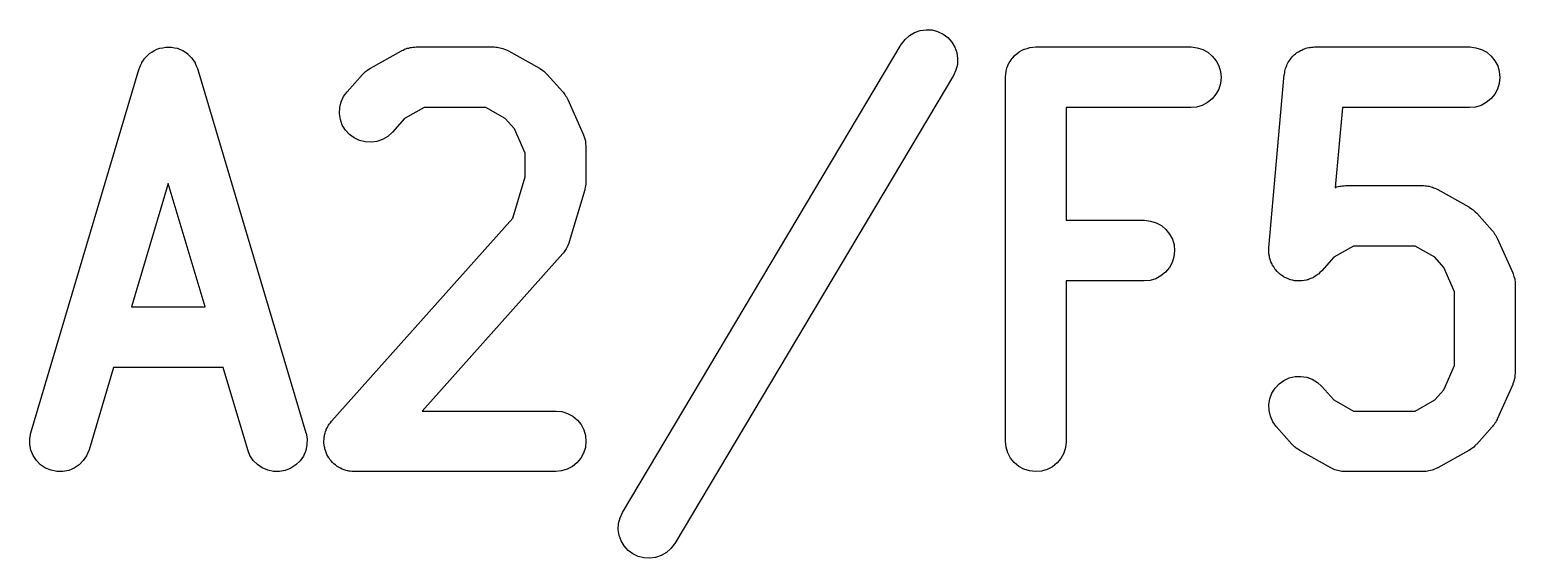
# Model space of a CAD drawing. Header units: millimetres. Extents: x 17 to 402, y -127 to -24.
# Drawn here: x 30.968 to 34.028, y -44.074 to -42.985 of the extents above; entities that cross this region are included whole.
import ezdxf

# ---------------------------------------------------------------- set-up
doc = ezdxf.new("R2010")
doc.units = ezdxf.units.MM
doc.header["$LTSCALE"] = 25.4
doc.layers.add('BLACK', color=7, linetype='CONTINUOUS')

msp = doc.modelspace()

# ---------------------------------------------------------------- linework, layer by layer
at = {"layer": 'BLACK', "linetype": 'Continuous'}
for p, q in [((32.7807, -42.9969), (32.7911, -42.9905)), ((32.7911, -42.9905), (32.8026, -42.9867)), ((32.8026, -42.9867), (32.8148, -42.9849)), ((32.8148, -42.9849), (32.827, -42.9854)), ((32.827, -42.9854), (32.8386, -42.9885)), ((32.8386, -42.9885), (32.8498, -42.9938)), ((31.2367, -43.023), (31.2423, -43.022)), ((31.2423, -43.022), (31.2481, -43.0207)), ((31.2481, -43.0207), (31.2484, -43.0207)), ((31.2484, -43.0207), (31.2486, -43.0207)), ((31.2486, -43.0207), (31.2544, -43.0207)), ((31.2544, -43.0207), (31.2603, -43.0207)), ((31.2603, -43.0207), (31.2605, -43.021)), ((31.2605, -43.021), (31.2608, -43.021)), ((31.2608, -43.021), (31.2666, -43.022)), ((31.2666, -43.022), (31.2722, -43.0233)), ((31.7492, -43.0228), (31.7523, -43.0218)), ((31.7523, -43.0218), (31.7551, -43.0215)), ((31.7551, -43.0215), (31.7579, -43.021)), ((31.7579, -43.021), (31.7612, -43.0207)), ((31.7612, -43.0207), (31.7645, -43.0205)), ((31.7645, -43.0205), (31.924, -43.0205)), ((31.924, -43.0205), (31.925, -43.0205)), ((31.925, -43.0205), (31.9283, -43.021)), ((31.9283, -43.021), (31.9316, -43.021)), ((31.9316, -43.021), (31.9341, -43.0215)), ((31.9341, -43.0215), (31.9369, -43.022)), ((31.9369, -43.022), (31.9402, -43.0228)), ((32.1894, -43.9796), (32.7637, -43.0154)), ((32.7637, -43.0154), (32.7642, -43.0146)), ((32.7642, -43.0146), (32.7716, -43.005)), ((32.7716, -43.005), (32.7807, -42.9969)), ((32.8498, -42.9938), (32.8595, -43.0012)), ((32.8595, -43.0012), (32.8676, -43.0103)), ((32.8676, -43.0103), (32.874, -43.0207)), ((32.874, -43.0207), (32.878, -43.0322)), ((33.023, -43.0235), (33.0286, -43.0218)), ((33.0286, -43.0218), (33.0289, -43.0218)), ((33.0289, -43.0218), (33.0347, -43.021)), ((33.0289, -43.0218), (33.0289, -43.0218)), ((33.0347, -43.021), (33.0408, -43.0205)), ((33.0408, -43.0205), (33.3599, -43.0205)), ((33.3599, -43.0205), (33.3606, -43.0205)), ((33.3606, -43.0205), (33.3728, -43.022)), ((33.3728, -43.022), (33.3845, -43.0256)), ((33.5968, -43.0233), (33.5999, -43.0225)), ((33.5999, -43.0225), (33.6029, -43.0218)), ((33.6029, -43.0218), (33.606, -43.0215)), ((33.606, -43.0215), (33.6088, -43.0207)), ((33.6088, -43.0207), (33.6118, -43.0207)), ((33.6118, -43.0207), (33.6151, -43.0205)), ((33.6151, -43.0205), (33.9341, -43.0205)), ((33.9341, -43.0205), (33.9349, -43.0205)), ((33.9349, -43.0205), (33.9471, -43.022)), ((33.9471, -43.022), (33.9588, -43.0256)), ((31.1968, -43.0586), (31.1991, -43.0533)), ((31.1991, -43.0533), (31.1993, -43.053)), ((31.1993, -43.0527), (31.2029, -43.0479)), ((31.1993, -43.053), (31.1993, -43.0527)), ((31.2029, -43.0479), (31.2059, -43.0431)), ((31.2059, -43.0431), (31.2062, -43.0428)), ((31.2062, -43.0428), (31.2064, -43.0426)), ((31.2064, -43.0426), (31.2105, -43.0385)), ((31.2105, -43.0385), (31.2148, -43.0345)), ((31.2148, -43.0345), (31.2151, -43.0342)), ((31.2148, -43.0345), (31.2148, -43.0345)), ((31.2151, -43.0342), (31.2199, -43.0312)), ((31.2199, -43.0312), (31.225, -43.0279)), ((31.225, -43.0279), (31.2252, -43.0276)), ((31.2252, -43.0276), (31.2306, -43.0253)), ((31.2252, -43.0276), (31.2252, -43.0276)), ((31.2306, -43.0253), (31.2362, -43.023)), ((31.2362, -43.023), (31.2364, -43.023)), ((31.2364, -43.023), (31.2367, -43.023)), ((31.2722, -43.0233), (31.2725, -43.0233)), ((31.2725, -43.0233), (31.2727, -43.0233)), ((31.2727, -43.0233), (31.2783, -43.0258)), ((31.2783, -43.0258), (31.2837, -43.0279)), ((31.2837, -43.0279), (31.2837, -43.0281)), ((31.2837, -43.0281), (31.2839, -43.0281)), ((31.2839, -43.0281), (31.289, -43.0314)), ((31.289, -43.0314), (31.2938, -43.0347)), ((31.2938, -43.0347), (31.2938, -43.035)), ((31.2938, -43.035), (31.2941, -43.035)), ((31.2941, -43.035), (31.2981, -43.0393)), ((31.2981, -43.0393), (31.3025, -43.0433)), ((31.3025, -43.0433), (31.3025, -43.0436)), ((31.3025, -43.0436), (31.3027, -43.0436)), ((31.3027, -43.0436), (31.3058, -43.0487)), ((31.3058, -43.0487), (31.3091, -43.0535)), ((31.6702, -43.0642), (31.734, -43.0286)), ((31.734, -43.0286), (31.7348, -43.0281)), ((31.7348, -43.0281), (31.7378, -43.0268)), ((31.7378, -43.0268), (31.7406, -43.0253)), ((31.7406, -43.0253), (31.7434, -43.0246)), ((31.7434, -43.0246), (31.7459, -43.0233)), ((31.7459, -43.0233), (31.7492, -43.0228)), ((31.9402, -43.0228), (31.9433, -43.0235)), ((31.9433, -43.0235), (31.9461, -43.0248)), ((31.9461, -43.0248), (31.9486, -43.0256)), ((31.9486, -43.0256), (31.9517, -43.0271)), ((31.9517, -43.0271), (31.9545, -43.0286)), ((31.9545, -43.0286), (32.0185, -43.0642)), ((32.878, -43.0322), (32.8798, -43.0444)), ((32.8798, -43.0444), (32.8793, -43.0563)), ((32.9832, -43.0583), (32.9862, -43.0533)), ((32.9862, -43.0533), (32.989, -43.0482)), ((32.989, -43.0479), (32.9893, -43.0477)), ((32.989, -43.0482), (32.989, -43.0479)), ((32.9893, -43.0477), (32.9928, -43.0433)), ((32.9928, -43.0433), (32.9966, -43.0388)), ((32.9966, -43.0388), (32.9969, -43.0385)), ((32.9969, -43.0383), (33.0017, -43.0347)), ((32.9969, -43.0385), (32.9969, -43.0383)), ((33.0017, -43.0347), (33.006, -43.0309)), ((33.006, -43.0309), (33.0063, -43.0309)), ((33.0063, -43.0309), (33.0065, -43.0306)), ((33.0065, -43.0306), (33.0116, -43.0281)), ((33.0116, -43.0281), (33.017, -43.0253)), ((33.017, -43.0253), (33.0172, -43.0253)), ((33.0172, -43.0251), (33.023, -43.0235)), ((33.0172, -43.0253), (33.0172, -43.0251)), ((33.3845, -43.0256), (33.3952, -43.0314)), ((33.3952, -43.0314), (33.4043, -43.0393)), ((33.4043, -43.0393), (33.4122, -43.0489)), ((33.4122, -43.0489), (33.4178, -43.0596)), ((33.56, -43.0535), (33.5618, -43.0507)), ((33.5618, -43.0507), (33.5633, -43.0482)), ((33.5633, -43.0482), (33.5651, -43.0459)), ((33.5651, -43.0459), (33.5669, -43.0433)), ((33.5669, -43.0433), (33.5689, -43.0411)), ((33.5689, -43.0411), (33.5709, -43.0388)), ((33.5709, -43.0388), (33.5732, -43.0367)), ((33.5732, -43.0367), (33.5755, -43.0347)), ((33.5755, -43.0347), (33.578, -43.0329)), ((33.578, -43.0329), (33.5803, -43.0309)), ((33.5803, -43.0309), (33.5831, -43.0296)), ((33.5831, -43.0296), (33.5857, -43.0279)), ((33.5857, -43.0279), (33.5885, -43.0268)), ((33.5885, -43.0268), (33.5912, -43.0253)), ((33.5912, -43.0253), (33.594, -43.0243)), ((33.594, -43.0243), (33.5968, -43.0233)), ((33.9588, -43.0256), (33.9695, -43.0314)), ((33.9695, -43.0314), (33.9786, -43.0393)), ((33.9786, -43.0393), (33.9865, -43.0489)), ((33.9865, -43.0489), (33.9921, -43.0596)), ((30.9707, -43.8153), (31.1942, -43.0652)), ((31.1942, -43.0652), (31.1945, -43.0644)), ((31.1945, -43.0639), (31.1968, -43.0586)), ((31.1945, -43.0642), (31.1945, -43.0639)), ((31.1945, -43.0644), (31.1945, -43.0642)), ((31.3091, -43.0535), (31.3093, -43.0538)), ((31.3093, -43.0538), (31.3093, -43.054)), ((31.3093, -43.054), (31.3116, -43.0594)), ((31.3116, -43.0594), (31.3139, -43.0647)), ((31.3139, -43.0647), (31.3139, -43.0649)), ((31.3139, -43.0649), (31.3139, -43.0652)), ((31.3139, -43.0652), (31.5374, -43.8153)), ((31.6222, -43.1129), (31.6542, -43.0771)), ((31.6542, -43.0771), (31.6547, -43.0764)), ((31.6547, -43.0764), (31.6575, -43.0738)), ((31.6575, -43.0738), (31.6601, -43.0713)), ((31.6601, -43.0713), (31.6621, -43.0698)), ((31.6621, -43.0698), (31.6639, -43.0682)), ((31.6639, -43.0682), (31.6672, -43.0665)), ((31.6672, -43.0665), (31.6702, -43.0642)), ((32.0185, -43.0642), (32.0192, -43.0647)), ((32.0192, -43.0647), (32.0223, -43.067)), ((32.0223, -43.067), (32.0256, -43.0687)), ((32.0256, -43.0687), (32.0271, -43.0705)), ((32.0271, -43.0705), (32.0291, -43.0718)), ((32.0291, -43.0718), (32.0317, -43.0746)), ((32.0317, -43.0746), (32.0345, -43.0771)), ((32.0345, -43.0771), (32.0665, -43.1129)), ((32.8712, -43.0794), (32.2969, -44.0436)), ((32.8762, -43.0682), (32.8712, -43.0794)), ((32.8793, -43.0563), (32.8762, -43.0682)), ((32.9783, -43.0822), (32.9789, -43.0764)), ((32.9783, -43.0825), (32.9783, -43.0822)), ((32.9783, -43.0827), (32.9783, -43.0825)), ((32.9783, -43.083), (32.9783, -43.0827)), ((32.9783, -43.0827), (32.9783, -43.0827)), ((32.9783, -43.833), (32.9783, -43.083)), ((32.9789, -43.0764), (32.9796, -43.0705)), ((32.9796, -43.07), (32.9814, -43.0644)), ((32.9796, -43.0703), (32.9796, -43.07)), ((32.9796, -43.0705), (32.9796, -43.0703)), ((32.9814, -43.0644), (32.9832, -43.0588)), ((32.9832, -43.0586), (32.9832, -43.0583)), ((32.9832, -43.0588), (32.9832, -43.0586)), ((33.4178, -43.0596), (33.4211, -43.0713)), ((33.4211, -43.0713), (33.4223, -43.0835)), ((33.4223, -43.0835), (33.4211, -43.0957)), ((33.5209, -43.4345), (33.5526, -43.0774)), ((33.5526, -43.0774), (33.5529, -43.0766)), ((33.5529, -43.0766), (33.5534, -43.0736)), ((33.5534, -43.0736), (33.5539, -43.0705)), ((33.5539, -43.0705), (33.5547, -43.0675)), ((33.5547, -43.0675), (33.5552, -43.0647)), ((33.5552, -43.0647), (33.5564, -43.0619)), ((33.5564, -43.0619), (33.5575, -43.0588)), ((33.5575, -43.0588), (33.5587, -43.056)), ((33.5587, -43.056), (33.56, -43.0535)), ((33.9921, -43.0596), (33.9954, -43.0713)), ((33.9954, -43.0713), (33.9966, -43.0835)), ((33.9966, -43.0835), (33.9954, -43.0957)), ((31.6151, -43.1226), (31.6222, -43.1129)), ((32.0665, -43.1129), (32.067, -43.1135)), ((32.067, -43.1135), (32.0688, -43.116)), ((33.4175, -43.1074), (33.4117, -43.118)), ((33.4211, -43.0957), (33.4175, -43.1074)), ((33.9915, -43.1074), (33.986, -43.118)), ((33.9954, -43.0957), (33.9915, -43.1074)), ((31.607, -43.1455), (31.6098, -43.1338)), ((31.6098, -43.1338), (31.6151, -43.1226)), ((32.0688, -43.116), (32.0708, -43.1183)), ((32.0708, -43.1183), (32.0723, -43.1211)), ((32.0723, -43.1211), (32.0741, -43.1234)), ((32.0741, -43.1234), (32.0754, -43.1262)), ((32.0754, -43.1262), (32.0769, -43.1289)), ((32.0769, -43.1289), (32.1086, -43.2003)), ((33.3718, -43.1444), (33.3599, -43.1455)), ((33.3835, -43.1409), (33.3718, -43.1444)), ((33.3944, -43.135), (33.3835, -43.1409)), ((33.4038, -43.1274), (33.3944, -43.135)), ((33.4117, -43.118), (33.4038, -43.1274)), ((33.9461, -43.1444), (33.9341, -43.1455)), ((33.9578, -43.1409), (33.9461, -43.1444)), ((33.9687, -43.135), (33.9578, -43.1409)), ((33.9781, -43.1274), (33.9687, -43.135)), ((33.986, -43.118), (33.9781, -43.1274)), ((31.6065, -43.1576), (31.607, -43.1455)), ((31.6083, -43.1698), (31.6065, -43.1576)), ((31.6123, -43.1813), (31.6083, -43.1698)), ((31.7403, -43.1681), (31.7155, -43.196)), ((31.7807, -43.1455), (31.7403, -43.1681)), ((31.9077, -43.1455), (31.7807, -43.1455)), ((31.9481, -43.1681), (31.9077, -43.1455)), ((31.9667, -43.1889), (31.9481, -43.1681)), ((33.3599, -43.1455), (33.1033, -43.1455)), ((33.1033, -43.1455), (33.1033, -43.3776)), ((33.6723, -43.1455), (33.6575, -43.3103)), ((33.9341, -43.1455), (33.6723, -43.1455)), ((31.6187, -43.1917), (31.6123, -43.1813)), ((31.6268, -43.2008), (31.6187, -43.1917)), ((31.6367, -43.2079), (31.6268, -43.2008)), ((31.7058, -43.2049), (31.6951, -43.211)), ((31.7149, -43.1968), (31.7058, -43.2049)), ((31.7155, -43.196), (31.7149, -43.1968)), ((31.9893, -43.2392), (31.9667, -43.1889)), ((32.1086, -43.2003), (32.1092, -43.2011)), ((32.1092, -43.2011), (32.1092, -43.2016)), ((32.1092, -43.2016), (32.1094, -43.2021)), ((32.1094, -43.2021), (32.1112, -43.2074)), ((31.6476, -43.2133), (31.6367, -43.2079)), ((31.6596, -43.2163), (31.6476, -43.2133)), ((31.6718, -43.2168), (31.6596, -43.2163)), ((31.6837, -43.2151), (31.6718, -43.2168)), ((31.6951, -43.211), (31.6837, -43.2151)), ((32.1112, -43.2074), (32.1127, -43.2128)), ((32.1127, -43.2128), (32.113, -43.2133)), ((32.113, -43.2133), (32.113, -43.2138)), ((32.113, -43.2138), (32.1135, -43.2194)), ((32.1135, -43.2194), (32.1142, -43.225)), ((32.1142, -43.225), (32.1142, -43.2255)), ((32.1142, -43.2255), (32.1142, -43.226)), ((32.1142, -43.226), (32.1142, -43.2973)), ((31.9893, -43.2882), (31.9893, -43.2392)), ((31.9639, -43.3733), (31.9893, -43.2882)), ((32.1142, -43.2981), (32.114, -43.3006)), ((32.1142, -43.2973), (32.1142, -43.2981)), ((31.2539, -43.3019), (31.1782, -43.5562)), ((31.3299, -43.5562), (31.2539, -43.3019)), ((32.1117, -43.3151), (32.0797, -43.4223)), ((32.112, -43.3126), (32.1117, -43.3151)), ((32.1127, -43.3103), (32.112, -43.3126)), ((32.1132, -43.3067), (32.1127, -43.3103)), ((32.114, -43.3032), (32.1132, -43.3067)), ((32.114, -43.3006), (32.114, -43.3032)), ((33.6575, -43.3103), (33.6578, -43.31)), ((33.6578, -43.31), (33.6603, -43.309)), ((33.6603, -43.309), (33.6636, -43.3083)), ((33.6636, -43.3083), (33.6667, -43.3075)), ((33.6667, -43.3075), (33.6695, -43.3073)), ((33.6695, -43.3073), (33.6723, -43.3065)), ((33.6723, -43.3065), (33.6756, -43.3065)), ((33.6756, -43.3065), (33.6789, -43.3062)), ((33.6789, -43.3062), (33.8384, -43.3062)), ((33.8384, -43.3062), (33.8391, -43.3062)), ((33.8391, -43.3062), (33.8425, -43.3067)), ((33.8425, -43.3067), (33.8458, -43.3067)), ((33.8458, -43.3067), (33.8485, -43.3073)), ((33.8485, -43.3073), (33.8513, -43.3075)), ((33.8513, -43.3075), (33.8544, -43.3085)), ((33.8544, -43.3085), (33.8577, -43.3093)), ((33.8577, -43.3093), (33.8602, -43.3106)), ((33.8602, -43.3106), (33.863, -43.3113)), ((33.863, -43.3113), (33.8658, -43.3128)), ((33.8658, -43.3128), (33.8689, -43.3141)), ((33.8689, -43.3141), (33.9326, -43.3499)), ((33.9326, -43.3499), (33.9334, -43.3504)), ((33.9334, -43.3504), (33.9364, -43.3525)), ((33.9364, -43.3525), (33.9397, -43.3545)), ((33.9397, -43.3545), (33.9415, -43.356)), ((33.9415, -43.356), (33.9433, -43.3575)), ((33.9433, -43.3575), (33.9458, -43.3603)), ((31.5902, -43.7914), (31.9639, -43.3733)), ((33.1033, -43.3776), (33.2641, -43.3776)), ((33.2641, -43.3776), (33.2649, -43.3776)), ((33.2649, -43.3776), (33.277, -43.3791)), ((33.277, -43.3791), (33.2887, -43.3827)), ((33.2887, -43.3827), (33.2994, -43.3885)), ((33.2994, -43.3885), (33.3088, -43.3964)), ((33.9458, -43.3603), (33.9489, -43.3629)), ((33.9489, -43.3629), (33.9806, -43.3984)), ((33.3088, -43.3964), (33.3164, -43.4061)), ((33.3164, -43.4061), (33.322, -43.4167)), ((33.322, -43.4167), (33.3256, -43.4284)), ((33.9806, -43.3984), (33.9811, -43.3992)), ((33.9811, -43.3992), (33.9832, -43.4017)), ((33.9832, -43.4017), (33.9852, -43.404)), ((33.9852, -43.404), (33.9865, -43.4068)), ((33.9865, -43.4068), (33.9882, -43.4091)), ((33.9882, -43.4091), (33.9895, -43.4119)), ((33.9895, -43.4119), (33.991, -43.4147)), ((33.991, -43.4147), (34.023, -43.4861)), ((32.0665, -43.4462), (31.7767, -43.7706)), ((32.067, -43.4452), (32.0665, -43.4462)), ((32.0678, -43.4444), (32.067, -43.4452)), ((32.0705, -43.4404), (32.0678, -43.4444)), ((32.0736, -43.4363), (32.0705, -43.4404)), ((32.0741, -43.4353), (32.0736, -43.4363)), ((32.0746, -43.4343), (32.0741, -43.4353)), ((32.0766, -43.4297), (32.0746, -43.4343)), ((32.0787, -43.4251), (32.0766, -43.4297)), ((32.0789, -43.4241), (32.0787, -43.4251)), ((32.0794, -43.4231), (32.0789, -43.4241)), ((32.0797, -43.4223), (32.0794, -43.4231)), ((33.3266, -43.4406), (33.3253, -43.4528)), ((33.3256, -43.4284), (33.3266, -43.4406)), ((33.5206, -43.4434), (33.5209, -43.4391)), ((33.5209, -43.4452), (33.5206, -43.4434)), ((33.5209, -43.4391), (33.5209, -43.4345)), ((33.5209, -43.4467), (33.5209, -43.4452)), ((33.5219, -43.4513), (33.5209, -43.4467)), ((33.6951, -43.4312), (33.6547, -43.4538)), ((33.8221, -43.4312), (33.6951, -43.4312)), ((33.8625, -43.4538), (33.8221, -43.4312)), ((33.3159, -43.4751), (33.308, -43.4845)), ((33.3218, -43.4645), (33.3159, -43.4751)), ((33.3253, -43.4528), (33.3218, -43.4645)), ((33.5224, -43.4556), (33.5219, -43.4513)), ((33.5232, -43.4571), (33.5224, -43.4556)), ((33.5234, -43.4586), (33.5232, -43.4571)), ((33.5252, -43.463), (33.5234, -43.4586)), ((33.5267, -43.467), (33.5252, -43.463)), ((33.5275, -43.4685), (33.5267, -43.467)), ((33.5283, -43.4701), (33.5275, -43.4685)), ((33.5308, -43.4736), (33.5283, -43.4701)), ((33.5328, -43.4774), (33.5308, -43.4736)), ((33.5341, -43.4787), (33.5328, -43.4774)), ((33.5351, -43.48), (33.5341, -43.4787)), ((33.5382, -43.4833), (33.5351, -43.48)), ((33.6547, -43.4538), (33.6296, -43.4818)), ((33.8811, -43.4746), (33.8625, -43.4538)), ((33.9034, -43.5249), (33.8811, -43.4746)), ((33.2641, -43.5026), (33.1033, -43.5026)), ((33.1033, -43.5026), (33.1033, -43.833)), ((33.2763, -43.5016), (33.2641, -43.5026)), ((33.288, -43.498), (33.2763, -43.5016)), ((33.2986, -43.4922), (33.288, -43.498)), ((33.308, -43.4845), (33.2986, -43.4922)), ((33.5412, -43.4866), (33.5382, -43.4833)), ((33.5425, -43.4876), (33.5412, -43.4866)), ((33.5437, -43.4886), (33.5425, -43.4876)), ((33.5473, -43.4911), (33.5437, -43.4886)), ((33.5509, -43.4937), (33.5473, -43.4911)), ((33.5524, -43.4945), (33.5509, -43.4937)), ((33.5539, -43.4955), (33.5524, -43.4945)), ((33.558, -43.497), (33.5539, -43.4955)), ((33.562, -43.499), (33.558, -43.497)), ((33.5636, -43.4993), (33.562, -43.499)), ((33.5651, -43.5), (33.5636, -43.4993)), ((33.5694, -43.5008), (33.5651, -43.5)), ((33.5737, -43.5021), (33.5694, -43.5008)), ((33.5755, -43.5021), (33.5737, -43.5021)), ((33.577, -43.5023), (33.5755, -43.5021)), ((33.5816, -43.5023), (33.577, -43.5023)), ((33.5859, -43.5026), (33.5816, -43.5023)), ((33.5877, -43.5023), (33.5859, -43.5026)), ((33.5892, -43.5023), (33.5877, -43.5023)), ((33.5935, -43.5016), (33.5892, -43.5023)), ((33.5981, -43.5008), (33.5935, -43.5016)), ((33.5996, -43.5003), (33.5981, -43.5008)), ((33.6012, -43.5), (33.5996, -43.5003)), ((33.6055, -43.4983), (33.6012, -43.5)), ((33.6095, -43.4967), (33.6055, -43.4983)), ((33.6111, -43.496), (33.6095, -43.4967)), ((33.6126, -43.4952), (33.6111, -43.496)), ((33.6161, -43.4929), (33.6126, -43.4952)), ((33.6199, -43.4906), (33.6161, -43.4929)), ((33.6212, -43.4894), (33.6199, -43.4906)), ((33.6227, -43.4886), (33.6212, -43.4894)), ((33.6258, -43.4853), (33.6227, -43.4886)), ((33.6291, -43.4825), (33.6258, -43.4853)), ((33.6296, -43.4818), (33.6291, -43.4825)), ((34.023, -43.4861), (34.0233, -43.4868)), ((34.0233, -43.4868), (34.0236, -43.4873)), ((34.0236, -43.4873), (34.0238, -43.4878)), ((34.0238, -43.4878), (34.0253, -43.4932)), ((34.0253, -43.4932), (34.0271, -43.4985)), ((34.0271, -43.4985), (34.0271, -43.499)), ((34.0271, -43.499), (34.0274, -43.4995)), ((34.0274, -43.4995), (34.0279, -43.5051)), ((34.0279, -43.5051), (34.0284, -43.5107)), ((34.0284, -43.5107), (34.0284, -43.5112)), ((34.0284, -43.5112), (34.0284, -43.5117)), ((34.0284, -43.5117), (34.0284, -43.6903)), ((33.9034, -43.6768), (33.9034, -43.5249)), ((31.1782, -43.5562), (31.3299, -43.5562)), ((31.1412, -43.6811), (31.0906, -43.8508)), ((31.367, -43.6811), (31.1412, -43.6811)), ((31.4175, -43.8508), (31.367, -43.6811)), ((33.8811, -43.7271), (33.9034, -43.6768)), ((34.0284, -43.6921), (34.0276, -43.6977)), ((34.0284, -43.6903), (34.0284, -43.691)), ((34.0284, -43.691), (34.0284, -43.6916)), ((34.0284, -43.6916), (34.0284, -43.6921)), ((33.527, -43.734), (33.5336, -43.7236)), ((33.5336, -43.7236), (33.5417, -43.7147)), ((33.5417, -43.7147), (33.5516, -43.7076)), ((33.5516, -43.7076), (33.5628, -43.7025)), ((33.5628, -43.7025), (33.5747, -43.6997)), ((33.5747, -43.6997), (33.5869, -43.6992)), ((33.5869, -43.6992), (33.5989, -43.7012)), ((33.5989, -43.7012), (33.6103, -43.7053)), ((33.6103, -43.7053), (33.6207, -43.7116)), ((33.6207, -43.7116), (33.6296, -43.72)), ((33.6296, -43.72), (33.6547, -43.7479)), ((34.023, -43.7157), (33.991, -43.7871)), ((34.0233, -43.7152), (34.023, -43.7157)), ((34.0251, -43.7093), (34.0233, -43.7149)), ((34.0233, -43.7149), (34.0233, -43.7152)), ((34.0269, -43.704), (34.0251, -43.7093)), ((34.0271, -43.7032), (34.0269, -43.7035)), ((34.0269, -43.7035), (34.0269, -43.704)), ((34.0276, -43.6977), (34.0271, -43.7032)), ((33.5206, -43.7573), (33.5227, -43.7454)), ((33.5227, -43.7454), (33.527, -43.734)), ((33.6547, -43.7479), (33.6951, -43.7706)), ((33.8221, -43.7706), (33.8625, -43.7479)), ((33.8625, -43.7479), (33.8811, -43.7271)), ((31.7767, -43.7706), (32.0518, -43.7706)), ((32.0518, -43.7706), (32.0525, -43.7706)), ((32.0525, -43.7706), (32.0647, -43.7718)), ((32.0647, -43.7718), (32.0764, -43.7756)), ((32.0764, -43.7756), (32.0871, -43.7815)), ((32.0871, -43.7815), (32.0965, -43.7893)), ((33.5211, -43.7695), (33.5206, -43.7573)), ((33.5239, -43.7815), (33.5211, -43.7695)), ((33.5288, -43.7926), (33.5239, -43.7815)), ((33.6951, -43.7706), (33.8221, -43.7706)), ((33.991, -43.7871), (33.9908, -43.7878)), ((30.9684, -43.8272), (30.9707, -43.8153)), ((31.5374, -43.8153), (31.5377, -43.816)), ((31.5377, -43.816), (31.5397, -43.828)), ((31.5758, -43.8206), (31.577, -43.8165)), ((31.577, -43.8165), (31.578, -43.8122)), ((31.578, -43.8122), (31.5788, -43.8107)), ((31.5788, -43.8107), (31.5793, -43.8089)), ((31.5793, -43.8089), (31.5813, -43.8051)), ((31.5813, -43.8051), (31.5831, -43.8013)), ((31.5831, -43.8013), (31.5841, -43.7998)), ((31.5841, -43.7998), (31.5852, -43.798)), ((31.5852, -43.798), (31.5877, -43.7949)), ((31.5877, -43.7949), (31.5902, -43.7914)), ((32.0965, -43.7893), (32.1041, -43.7987)), ((32.1041, -43.7987), (32.1097, -43.8097)), ((32.1097, -43.8097), (32.113, -43.8214)), ((33.5359, -43.8026), (33.5288, -43.7926)), ((33.5364, -43.8033), (33.5359, -43.8026)), ((33.5684, -43.8389), (33.5364, -43.8033)), ((33.9806, -43.8033), (33.9489, -43.8389)), ((33.9824, -43.8008), (33.9806, -43.8033)), ((33.9847, -43.7985), (33.9824, -43.8008)), ((33.9862, -43.7957), (33.9847, -43.7985)), ((33.988, -43.7934), (33.9862, -43.7957)), ((33.9893, -43.7906), (33.988, -43.7934)), ((33.9908, -43.7878), (33.9893, -43.7906)), ((30.9684, -43.8394), (30.9684, -43.8272)), ((30.971, -43.8513), (30.9684, -43.8394)), ((31.5394, -43.8401), (31.5369, -43.8521)), ((31.5397, -43.828), (31.5394, -43.8401)), ((31.5745, -43.8325), (31.5747, -43.8285)), ((31.5745, -43.8346), (31.5745, -43.8325)), ((31.5745, -43.8363), (31.5745, -43.8346)), ((31.5752, -43.8407), (31.5745, -43.8363)), ((31.5747, -43.8285), (31.575, -43.8241)), ((31.575, -43.8241), (31.5755, -43.8224)), ((31.5755, -43.8447), (31.5752, -43.8407)), ((31.5755, -43.8224), (31.5758, -43.8206)), ((31.576, -43.8465), (31.5755, -43.8447)), ((31.5763, -43.8483), (31.576, -43.8465)), ((31.5778, -43.8523), (31.5763, -43.8483)), ((32.113, -43.8455), (32.1094, -43.8572)), ((32.113, -43.8214), (32.1142, -43.8335)), ((32.1142, -43.8335), (32.113, -43.8455)), ((32.9794, -43.8452), (32.9783, -43.833)), ((32.9829, -43.8569), (32.9794, -43.8452)), ((33.1018, -43.846), (33.0982, -43.8577)), ((33.1033, -43.8338), (33.1018, -43.846)), ((33.1033, -43.833), (33.1033, -43.8338)), ((33.5712, -43.8414), (33.5684, -43.8389)), ((33.5737, -43.8442), (33.5712, -43.8414)), ((33.5758, -43.8457), (33.5737, -43.8442)), ((33.5773, -43.8473), (33.5758, -43.8457)), ((33.5806, -43.8493), (33.5773, -43.8473)), ((33.939, -43.8478), (33.9359, -43.8498)), ((33.9408, -43.8462), (33.939, -43.8478)), ((33.9428, -43.845), (33.9408, -43.8462)), ((33.9453, -43.8422), (33.9428, -43.845)), ((33.9481, -43.8396), (33.9453, -43.8422)), ((33.9489, -43.8389), (33.9481, -43.8396)), ((30.9756, -43.8625), (30.971, -43.8513)), ((30.9824, -43.8727), (30.9756, -43.8625)), ((30.991, -43.8813), (30.9824, -43.8727)), ((31.0787, -43.8729), (31.07, -43.8815)), ((31.0855, -43.863), (31.0787, -43.8729)), ((31.0904, -43.8518), (31.0855, -43.863)), ((31.0906, -43.8508), (31.0904, -43.8518)), ((31.4221, -43.8622), (31.4175, -43.8508)), ((31.4287, -43.8724), (31.4221, -43.8622)), ((31.4373, -43.881), (31.4287, -43.8724)), ((31.5252, -43.8734), (31.5163, -43.8818)), ((31.5321, -43.8633), (31.5252, -43.8734)), ((31.5369, -43.8521), (31.5321, -43.8633)), ((31.5791, -43.8564), (31.5778, -43.8523)), ((31.5798, -43.8582), (31.5791, -43.8564)), ((31.5806, -43.86), (31.5798, -43.8582)), ((31.5826, -43.8635), (31.5806, -43.86)), ((31.5846, -43.8673), (31.5826, -43.8635)), ((31.5859, -43.8686), (31.5846, -43.8673)), ((31.5867, -43.8704), (31.5859, -43.8686)), ((31.5895, -43.8734), (31.5867, -43.8704)), ((31.5923, -43.8767), (31.5895, -43.8734)), ((31.5938, -43.878), (31.5923, -43.8767)), ((31.5951, -43.8793), (31.5938, -43.878)), ((31.5984, -43.8818), (31.5951, -43.8793)), ((32.0957, -43.8775), (32.0863, -43.8851)), ((32.1036, -43.8681), (32.0957, -43.8775)), ((32.1094, -43.8572), (32.1036, -43.8681)), ((32.9888, -43.8676), (32.9829, -43.8569)), ((32.9964, -43.877), (32.9888, -43.8676)), ((33.0058, -43.8849), (32.9964, -43.877)), ((33.0845, -43.8777), (33.0749, -43.8854)), ((33.0924, -43.8683), (33.0845, -43.8777)), ((33.0982, -43.8577), (33.0924, -43.8683)), ((33.5836, -43.8513), (33.5806, -43.8493)), ((33.5844, -43.8518), (33.5836, -43.8513)), ((33.6484, -43.8876), (33.5844, -43.8518)), ((33.9326, -43.8518), (33.8689, -43.8876)), ((33.9359, -43.8498), (33.9326, -43.8518)), ((31.0012, -43.8882), (30.991, -43.8813)), ((31.0124, -43.8927), (31.0012, -43.8882)), ((31.0243, -43.8953), (31.0124, -43.8927)), ((31.0365, -43.8953), (31.0243, -43.8953)), ((31.0487, -43.893), (31.0365, -43.8953)), ((31.0599, -43.8884), (31.0487, -43.893)), ((31.07, -43.8815), (31.0599, -43.8884)), ((31.4475, -43.8879), (31.4373, -43.881)), ((31.4587, -43.8927), (31.4475, -43.8879)), ((31.4706, -43.8953), (31.4587, -43.8927)), ((31.4828, -43.8953), (31.4706, -43.8953)), ((31.4947, -43.893), (31.4828, -43.8953)), ((31.5062, -43.8884), (31.4947, -43.893)), ((31.5163, -43.8818), (31.5062, -43.8884)), ((31.6017, -43.8846), (31.5984, -43.8818)), ((31.6032, -43.8856), (31.6017, -43.8846)), ((31.6047, -43.8866), (31.6032, -43.8856)), ((31.6085, -43.8884), (31.6047, -43.8866)), ((31.6123, -43.8904), (31.6085, -43.8884)), ((31.6141, -43.8909), (31.6123, -43.8904)), ((31.6159, -43.892), (31.6141, -43.8909)), ((31.62, -43.893), (31.6159, -43.892)), ((31.624, -43.8942), (31.62, -43.893)), ((31.6258, -43.8945), (31.624, -43.8942)), ((31.6276, -43.8948), (31.6258, -43.8945)), ((31.6319, -43.895), (31.6276, -43.8948)), ((31.636, -43.8955), (31.6319, -43.895)), ((31.637, -43.8955), (31.636, -43.8955)), ((32.0518, -43.8955), (31.637, -43.8955)), ((32.0639, -43.8942), (32.0518, -43.8955)), ((32.0754, -43.8907), (32.0639, -43.8942)), ((32.0863, -43.8851), (32.0754, -43.8907)), ((33.0164, -43.8907), (33.0058, -43.8849)), ((33.0281, -43.8942), (33.0164, -43.8907)), ((33.0403, -43.8955), (33.0281, -43.8942)), ((33.0525, -43.8945), (33.0403, -43.8955)), ((33.0642, -43.8909), (33.0525, -43.8945)), ((33.0749, -43.8854), (33.0642, -43.8909)), ((33.6514, -43.8889), (33.6484, -43.8876)), ((33.6542, -43.8904), (33.6514, -43.8889)), ((33.6568, -43.8915), (33.6542, -43.8904)), ((33.6596, -43.8925), (33.6568, -43.8915)), ((33.6626, -43.8932), (33.6596, -43.8925)), ((33.6659, -43.8942), (33.6626, -43.8932)), ((33.6687, -43.8945), (33.6659, -43.8942)), ((33.6713, -43.895), (33.6687, -43.8945)), ((33.6746, -43.8953), (33.6713, -43.895)), ((33.6779, -43.8955), (33.6746, -43.8953)), ((33.6789, -43.8955), (33.6779, -43.8955)), ((33.8384, -43.8955), (33.6789, -43.8955)), ((33.8417, -43.8953), (33.8384, -43.8955)), ((33.845, -43.8953), (33.8417, -43.8953)), ((33.8478, -43.8945), (33.845, -43.8953)), ((33.8506, -43.8942), (33.8478, -43.8945)), ((33.8536, -43.8935), (33.8506, -43.8942)), ((33.8569, -43.8927), (33.8536, -43.8935)), ((33.8595, -43.8917), (33.8569, -43.8927)), ((33.8623, -43.8907), (33.8595, -43.8917)), ((33.8651, -43.8892), (33.8623, -43.8907)), ((33.8681, -43.8879), (33.8651, -43.8892)), ((33.8689, -43.8876), (33.8681, -43.8879)), ((32.1813, -44.0025), (32.1843, -43.9908)), ((32.1843, -43.9908), (32.1894, -43.9796)), ((32.1808, -44.0146), (32.1813, -44.0025)), ((32.1826, -44.0268), (32.1808, -44.0146)), ((32.1866, -44.0383), (32.1826, -44.0268)), ((32.1927, -44.0487), (32.1866, -44.0383)), ((32.2011, -44.0578), (32.1927, -44.0487)), ((32.2108, -44.0652), (32.2011, -44.0578)), ((32.2798, -44.0621), (32.2694, -44.0682)), ((32.289, -44.054), (32.2798, -44.0621)), ((32.2964, -44.0444), (32.289, -44.054)), ((32.2969, -44.0436), (32.2964, -44.0444)), ((32.2217, -44.0703), (32.2108, -44.0652)), ((32.2336, -44.0733), (32.2217, -44.0703)), ((32.2458, -44.0741), (32.2336, -44.0733)), ((32.2577, -44.0723), (32.2458, -44.0741)), ((32.2694, -44.0682), (32.2577, -44.0723))]:
    msp.add_line(p, q, dxfattribs=at)

doc.saveas('drawing.dxf')
